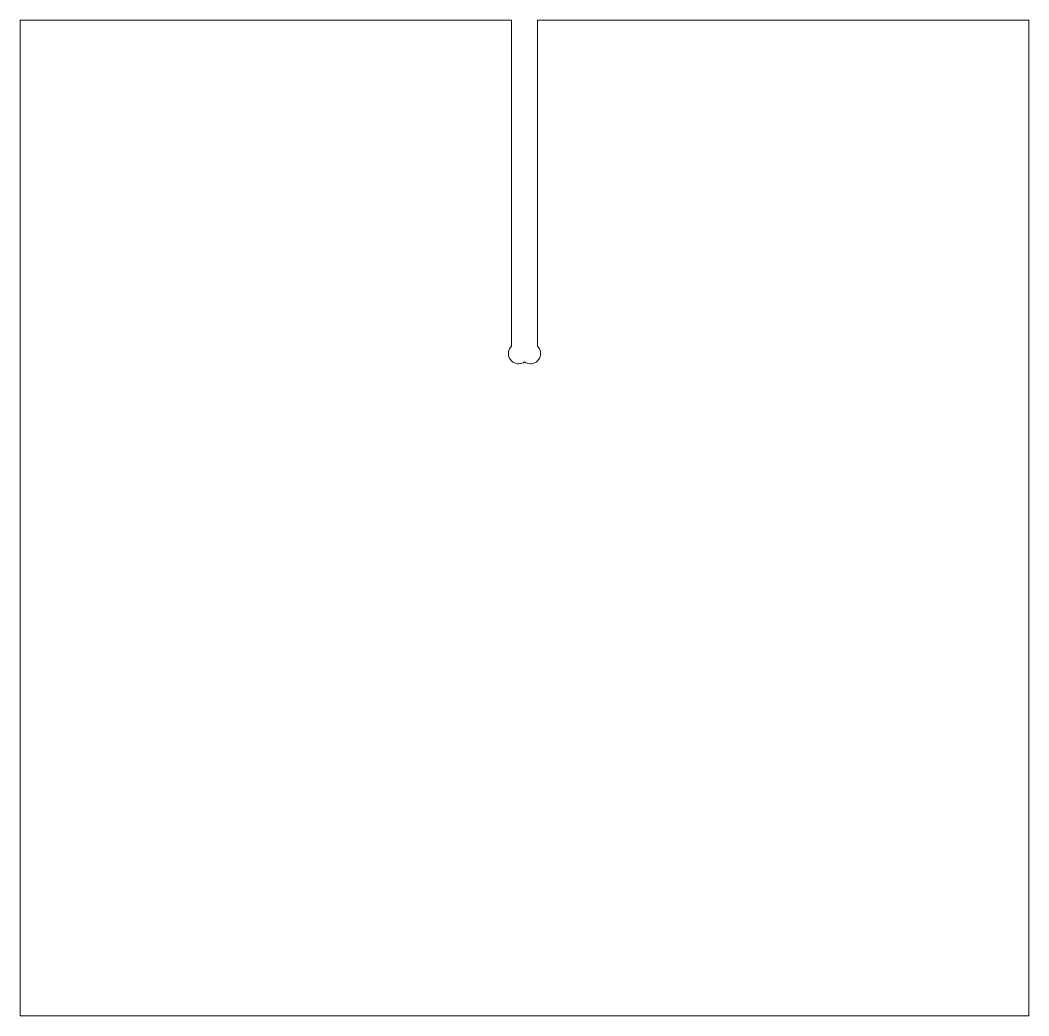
# Model space of a CAD drawing. Header units: millimetres. Extents: x -519 to 519, y -169 to 169.
# Drawn here: x -508.9 to -354.9, y 7.9 to 159.9 of the extents above; entities that cross this region are included whole.
import ezdxf

# ---------------------------------------------------------------- set-up
doc = ezdxf.new("R2010")
doc.units = ezdxf.units.MM
doc.header["$MEASUREMENT"] = 0
doc.layers.add('layer 1', color=7, linetype='Continuous')

msp = doc.modelspace()

# ---------------------------------------------------------------- linework, layer by layer
at = {"layer": 'layer 1', "color": 1, "lineweight": 9}
msp.add_open_spline([(-508.9159, 159.926), (-508.9159, 159.926), (-508.9159, 7.8629), (-508.9159, 7.8629), (-508.9159, 7.8629), (-508.9159, 7.8629), (-354.8519, 7.8629), (-354.8519, 7.8629), (-354.8519, 7.8629), (-354.8519, 7.8629), (-354.8519, 159.926), (-354.8519, 159.926), (-354.8519, 159.926), (-354.8519, 159.926), (-429.8831, 159.926), (-429.8831, 159.926), (-429.8831, 159.926), (-429.8831, 159.926), (-429.8831, 110.1149), (-429.8831, 110.1149), (-429.8831, 110.1149), (-429.8831, 110.1149), (-429.6922, 109.8836), (-429.6922, 109.8836), (-429.6922, 109.8836), (-429.6922, 109.8836), (-429.614, 109.7547), (-429.614, 109.7547), (-429.614, 109.7547), (-429.614, 109.7547), (-429.5481, 109.6181), (-429.5481, 109.6181), (-429.5481, 109.6181), (-429.5481, 109.6181), (-429.4956, 109.4745), (-429.4956, 109.4745), (-429.4956, 109.4745), (-429.4956, 109.4745), (-429.4571, 109.3248), (-429.4571, 109.3248), (-429.4571, 109.3248), (-429.4571, 109.3248), (-429.4334, 109.1695), (-429.4334, 109.1695), (-429.4334, 109.1695), (-429.4334, 109.1695), (-429.4253, 109.0098), (-429.4253, 109.0098), (-429.4253, 109.0098), (-429.4253, 109.0098), (-429.4334, 108.85), (-429.4334, 108.85), (-429.4334, 108.85), (-429.4334, 108.85), (-429.4571, 108.6948), (-429.4571, 108.6948), (-429.4571, 108.6948), (-429.4571, 108.6948), (-429.4955, 108.545), (-429.4955, 108.545), (-429.4955, 108.545), (-429.4955, 108.545), (-429.5481, 108.4014), (-429.5481, 108.4014), (-429.5481, 108.4014), (-429.5481, 108.4014), (-429.6139, 108.2647), (-429.6139, 108.2647), (-429.6139, 108.2647), (-429.6139, 108.2647), (-429.6922, 108.1359), (-429.6922, 108.1359), (-429.6922, 108.1359), (-429.6922, 108.1359), (-429.8831, 107.9046), (-429.8831, 107.9046), (-429.8831, 107.9046), (-429.8831, 107.9046), (-429.8831, 107.9044), (-429.8831, 107.9044), (-429.8831, 107.9044), (-429.8831, 107.9044), (-429.8833, 107.9044), (-429.8833, 107.9044), (-429.8833, 107.9044), (-429.8833, 107.9044), (-430.1146, 107.7136), (-430.1146, 107.7136), (-430.1146, 107.7136), (-430.1146, 107.7136), (-430.2435, 107.6352), (-430.2435, 107.6352), (-430.2435, 107.6352), (-430.2435, 107.6352), (-430.3801, 107.5694), (-430.3801, 107.5694), (-430.3801, 107.5694), (-430.3801, 107.5694), (-430.5237, 107.5169), (-430.5237, 107.5169), (-430.5237, 107.5169), (-430.5237, 107.5169), (-430.6734, 107.4783), (-430.6734, 107.4783), (-430.6734, 107.4783), (-430.6734, 107.4783), (-430.8287, 107.4547), (-430.8287, 107.4547), (-430.8287, 107.4547), (-430.8287, 107.4547), (-430.9884, 107.4466), (-430.9884, 107.4466), (-430.9884, 107.4466), (-430.9884, 107.4466), (-431.2332, 107.4657), (-431.2332, 107.4657), (-431.2332, 107.4657), (-431.2332, 107.4657), (-431.4661, 107.521), (-431.4661, 107.521), (-431.4661, 107.521), (-431.4661, 107.521), (-431.6839, 107.6096), (-431.6839, 107.6096), (-431.6839, 107.6096), (-431.6839, 107.6096), (-431.884, 107.7286), (-431.884, 107.7286), (-431.884, 107.7286), (-431.884, 107.7286), (-432.084, 107.6096), (-432.084, 107.6096), (-432.084, 107.6096), (-432.084, 107.6096), (-432.3018, 107.521), (-432.3018, 107.521), (-432.3018, 107.521), (-432.3018, 107.521), (-432.5346, 107.4657), (-432.5346, 107.4657), (-432.5346, 107.4657), (-432.5346, 107.4657), (-432.7794, 107.4466), (-432.7794, 107.4466), (-432.7794, 107.4466), (-432.7794, 107.4466), (-432.9392, 107.4546), (-432.9392, 107.4546), (-432.9392, 107.4546), (-432.9392, 107.4546), (-433.0944, 107.4783), (-433.0944, 107.4783), (-433.0944, 107.4783), (-433.0944, 107.4783), (-433.2442, 107.5169), (-433.2442, 107.5169), (-433.2442, 107.5169), (-433.2442, 107.5169), (-433.3878, 107.5694), (-433.3878, 107.5694), (-433.3878, 107.5694), (-433.3878, 107.5694), (-433.5244, 107.6352), (-433.5244, 107.6352), (-433.5244, 107.6352), (-433.5244, 107.6352), (-433.6532, 107.7135), (-433.6532, 107.7135), (-433.6532, 107.7135), (-433.6532, 107.7135), (-433.8845, 107.9044), (-433.8845, 107.9044), (-433.8845, 107.9044), (-433.8845, 107.9044), (-433.8847, 107.9044), (-433.8847, 107.9044), (-433.8847, 107.9044), (-433.8847, 107.9044), (-433.8847, 107.9046), (-433.8847, 107.9046), (-433.8847, 107.9046), (-433.8847, 107.9046), (-434.0756, 108.1359), (-434.0756, 108.1359), (-434.0756, 108.1359), (-434.0756, 108.1359), (-434.1539, 108.2647), (-434.1539, 108.2647), (-434.1539, 108.2647), (-434.1539, 108.2647), (-434.2197, 108.4014), (-434.2197, 108.4014), (-434.2197, 108.4014), (-434.2197, 108.4014), (-434.2723, 108.545), (-434.2723, 108.545), (-434.2723, 108.545), (-434.2723, 108.545), (-434.3108, 108.6948), (-434.3108, 108.6948), (-434.3108, 108.6948), (-434.3108, 108.6948), (-434.3345, 108.85), (-434.3345, 108.85), (-434.3345, 108.85), (-434.3345, 108.85), (-434.3426, 109.0098), (-434.3426, 109.0098), (-434.3426, 109.0098), (-434.3426, 109.0098), (-434.3345, 109.1695), (-434.3345, 109.1695), (-434.3345, 109.1695), (-434.3345, 109.1695), (-434.3108, 109.3248), (-434.3108, 109.3248), (-434.3108, 109.3248), (-434.3108, 109.3248), (-434.2723, 109.4745), (-434.2723, 109.4745), (-434.2723, 109.4745), (-434.2723, 109.4745), (-434.2197, 109.6181), (-434.2197, 109.6181), (-434.2197, 109.6181), (-434.2197, 109.6181), (-434.1539, 109.7547), (-434.1539, 109.7547), (-434.1539, 109.7547), (-434.1539, 109.7547), (-434.0756, 109.8836), (-434.0756, 109.8836), (-434.0756, 109.8836), (-434.0756, 109.8836), (-433.8847, 110.1149), (-433.8847, 110.1149), (-433.8847, 110.1149), (-433.8847, 110.1149), (-433.8847, 159.926), (-433.8847, 159.926), (-433.8847, 159.926), (-433.8847, 159.926), (-508.9159, 159.926), (-508.9159, 159.926), (-508.9159, 159.926), (-508.9159, 159.926), (-508.9159, 159.926), (-508.9159, 159.926)], degree=3, knots=[0, 0, 0, 0, 0.01587302, 0.01587302, 0.01587302, 0.01587302, 0.03174603, 0.03174603, 0.03174603, 0.03174603, 0.04761905, 0.04761905, 0.04761905, 0.04761905, 0.06349206, 0.06349206, 0.06349206, 0.06349206, 0.07936508, 0.07936508, 0.07936508, 0.07936508, 0.0952381, 0.0952381, 0.0952381, 0.0952381, 0.11111111, 0.11111111, 0.11111111, 0.11111111, 0.12698413, 0.12698413, 0.12698413, 0.12698413, 0.14285714, 0.14285714, 0.14285714, 0.14285714, 0.15873016, 0.15873016, 0.15873016, 0.15873016, 0.17460317, 0.17460317, 0.17460317, 0.17460317, 0.19047619, 0.19047619, 0.19047619, 0.19047619, 0.20634921, 0.20634921, 0.20634921, 0.20634921, 0.22222222, 0.22222222, 0.22222222, 0.22222222, 0.23809524, 0.23809524, 0.23809524, 0.23809524, 0.25396825, 0.25396825, 0.25396825, 0.25396825, 0.26984127, 0.26984127, 0.26984127, 0.26984127, 0.28571429, 0.28571429, 0.28571429, 0.28571429, 0.3015873, 0.3015873, 0.3015873, 0.3015873, 0.31746032, 0.31746032, 0.31746032, 0.31746032, 0.33333333, 0.33333333, 0.33333333, 0.33333333, 0.34920635, 0.34920635, 0.34920635, 0.34920635, 0.36507937, 0.36507937, 0.36507937, 0.36507937, 0.38095238, 0.38095238, 0.38095238, 0.38095238, 0.3968254, 0.3968254, 0.3968254, 0.3968254, 0.41269841, 0.41269841, 0.41269841, 0.41269841, 0.42857143, 0.42857143, 0.42857143, 0.42857143, 0.44444444, 0.44444444, 0.44444444, 0.44444444, 0.46031746, 0.46031746, 0.46031746, 0.46031746, 0.47619048, 0.47619048, 0.47619048, 0.47619048, 0.49206349, 0.49206349, 0.49206349, 0.49206349, 0.50793651, 0.50793651, 0.50793651, 0.50793651, 0.52380952, 0.52380952, 0.52380952, 0.52380952, 0.53968254, 0.53968254, 0.53968254, 0.53968254, 0.55555556, 0.55555556, 0.55555556, 0.55555556, 0.57142857, 0.57142857, 0.57142857, 0.57142857, 0.58730159, 0.58730159, 0.58730159, 0.58730159, 0.6031746, 0.6031746, 0.6031746, 0.6031746, 0.61904762, 0.61904762, 0.61904762, 0.61904762, 0.63492063, 0.63492063, 0.63492063, 0.63492063, 0.65079365, 0.65079365, 0.65079365, 0.65079365, 0.66666667, 0.66666667, 0.66666667, 0.66666667, 0.68253968, 0.68253968, 0.68253968, 0.68253968, 0.6984127, 0.6984127, 0.6984127, 0.6984127, 0.71428571, 0.71428571, 0.71428571, 0.71428571, 0.73015873, 0.73015873, 0.73015873, 0.73015873, 0.74603175, 0.74603175, 0.74603175, 0.74603175, 0.76190476, 0.76190476, 0.76190476, 0.76190476, 0.77777778, 0.77777778, 0.77777778, 0.77777778, 0.79365079, 0.79365079, 0.79365079, 0.79365079, 0.80952381, 0.80952381, 0.80952381, 0.80952381, 0.82539683, 0.82539683, 0.82539683, 0.82539683, 0.84126984, 0.84126984, 0.84126984, 0.84126984, 0.85714286, 0.85714286, 0.85714286, 0.85714286, 0.87301587, 0.87301587, 0.87301587, 0.87301587, 0.88888889, 0.88888889, 0.88888889, 0.88888889, 0.9047619, 0.9047619, 0.9047619, 0.9047619, 0.92063492, 0.92063492, 0.92063492, 0.92063492, 0.93650794, 0.93650794, 0.93650794, 0.93650794, 0.95238095, 0.95238095, 0.95238095, 0.95238095, 0.96825397, 0.96825397, 0.96825397, 0.96825397, 1, 1, 1, 1], dxfattribs=at)

doc.saveas('drawing.dxf')
